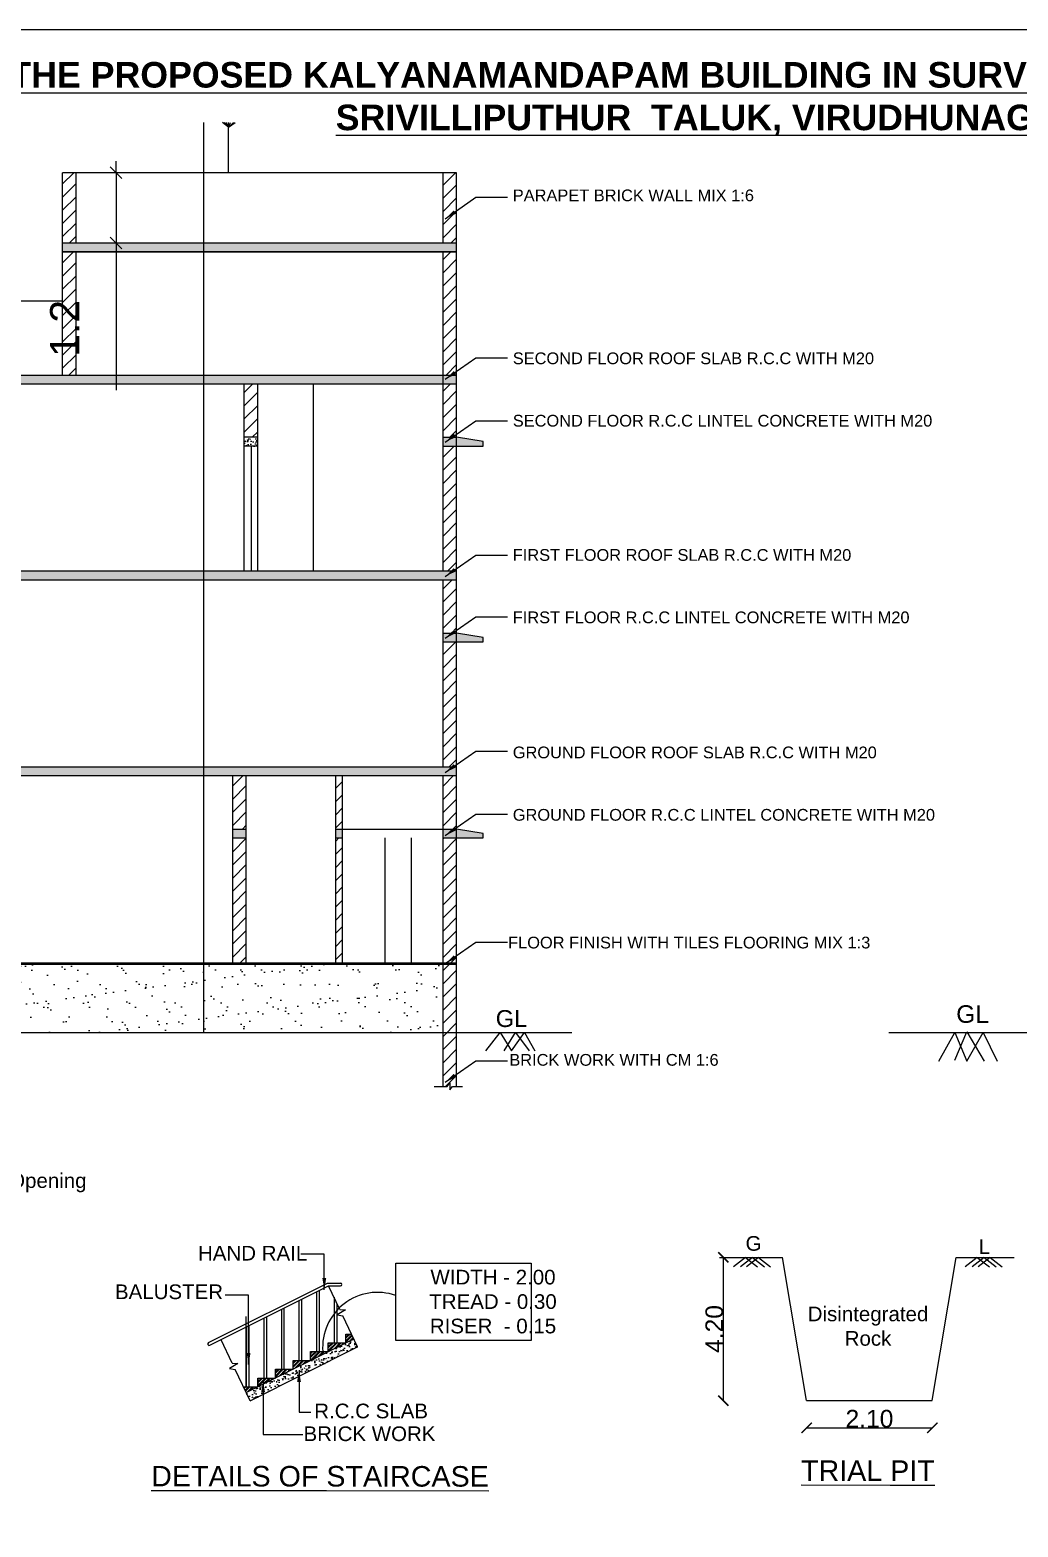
# Model space of a CAD drawing. Header units: metres. Extents: x 145568 to 146222, y 212280 to 212437.
# Drawn here: x 145967.64 to 145984.5, y 212383.79 to 212409.31 of the extents above; entities that cross this region are included whole.
import ezdxf

# ---------------------------------------------------------------- set-up
doc = ezdxf.new("R2010")
doc.units = ezdxf.units.M
doc.layers.add('BLK_1_FLR_0_BATH_HT', color=2, linetype='Continuous', lineweight=5)
doc.layers.add('BLK_1_PARAPET_HT', color=233, linetype='Continuous')
doc.styles.get("Standard").update_dxf_attribs({"font": 'arial.ttf'})
doc.dimstyles.new('ISO-25', dxfattribs={"dimtxt": 2.5, "dimasz": 2.5, "dimexe": 1.25, "dimexo": 0.625, "dimtad": 1, "dimdsep": 46, "dimtxsty": 'Standard', "dimcen": 2.5, "dimadec": 0, "dimazin": 0, "dimtfac": 1, "dimtmove": 0, "dimatfit": 3, "dimfxl": 0, "dimarcsym": 0})
doc.dimstyles.new('Scale 1200', dxfattribs={"dimtxt": 1, "dimasz": 1.75, "dimexe": 1.3125, "dimexo": 0.625, "dimgap": 0, "dimtad": 1, "dimdec": 1, "dimzin": 1, "dimdsep": 46, "dimtxsty": 'Standard', "dimblk": 'ARCHTICK', "dimcen": 0, "dimse1": 1, "dimse2": 1, "dimsd1": 1, "dimsd2": 1, "dimclrd": 3, "dimclre": 8, "dimclrt": 7, "dimadec": 0, "dimazin": 2, "dimtfac": 1, "dimtdec": 1, "dimtmove": 0, "dimatfit": 3, "dimfxl": 0, "dimlwd": -1, "dimarcsym": 0})
doc.dimstyles.new('Scale-100 Metre', dxfattribs={"dimtxt": 0.3, "dimasz": 0.175, "dimexe": 0.125, "dimexo": 0.0625, "dimgap": 0, "dimtad": 1, "dimzin": 3, "dimdsep": 46, "dimtxsty": 'Standard', "dimblk": 'ARCHTICK', "dimcen": -0.09, "dimse1": 1, "dimse2": 1, "dimclrd": 3, "dimclrt": 7, "dimadec": 0, "dimazin": 0, "dimtfac": 0.65, "dimtofl": 0, "dimtmove": 0, "dimatfit": 3, "dimfxl": 0, "dimtzin": 0, "dimlwd": -1, "dimarcsym": 0})
pattern_1 = [(45, (345772.72266, 146119.3382), (-0.11225320151, 0.11225320151), [])]
pattern_2 = [(50, (345772.72266, 146119.3382), (0.182184669, -0.01593908554), [0.01905, -0.20955]), (355, (345772.72266, 146119.3382), (-0.03524342142, 0.19105684524), [0.01524, -0.16764058417]), (100.4514447, (345772.73785, 146119.33688), (0.14694124709, 0.17511775191), [0.0161900088, -0.1780902446]), (46.1842, (345772.72266, 146119.389), (0.2710790409, -0.04204232793), [0.028575, -0.314325]), (96.63555761, (345772.74525, 146119.3855), (0.23740413405, 0.2474261246), [0.02428502314, -0.26713560816]), (351.18415117, (345772.72266, 146119.389), (0.23740413406, 0.2474261246), [0.02285996707, -0.25145973192]), (21, (345772.74806, 146119.3763), (0.15161439127, -0.10226519819), [0.01905, -0.20955]), (326, (345772.74806, 146119.3763), (0.06180202835, 0.18418796612), [0.01524, -0.16764]), (71.451445, (345772.7607, 146119.36778), (0.21341641928, 0.08192276889), [0.0161900088, -0.1780899376]), (37.5, (345772.722664, 146119.338204), (0.00308860325, 0.084555038873), [0, -0.165608, 0, -0.17018, 0, -0.168275]), (7.5, (345772.72266, 146119.3382), (0.06681966251, 0.10018057482), [0, -0.097028, 0, -0.161798, 0, -0.064135]), (327.5, (345772.66602, 146119.338204), (0.135590595167, -0.005728743993), [0, -0.0635, 0, -0.19812, 0, -0.26289]), (317.5, (345772.64062, 146119.3382), (0.148129181386, 0.02542649103), [0, -0.08255, 0, -0.131572, 0, -0.18669])]

# ---------------------------------------------------------------- blocks, each defined once
blk = doc.blocks.new('_ArchTick')
at = {"color": 0, "linetype": 'ByBlock', "const_width": 0.15}
blk.add_lwpolyline([(-0.5, -0.5), (0.5, 0.5)], dxfattribs=at)
blk = doc.blocks.new('*D102')
at = {"color": 3, "linetype": 'ByBlock'}
blk.add_line((145980.893, 212385.478), (145983.036, 212385.478), dxfattribs=at)
at = {"layer": 'Defpoints', "color": 0, "linetype": 'ByBlock'}
for p in [(145980.893, 212385.942), (145983.036, 212385.942), (145983.036, 212385.478)]:
    blk.add_point(p, dxfattribs=at)
at = {"color": 3, "linetype": 'ByBlock', "xscale": 0.175, "yscale": 0.175, "zscale": 0.175, "rotation": 180}
blk.add_blockref('_ArchTick', (145980.893, 212385.478), dxfattribs=at)
at = {"color": 3, "linetype": 'ByBlock', "xscale": 0.175, "yscale": 0.175, "zscale": 0.175}
blk.add_blockref('_ArchTick', (145983.036, 212385.478), dxfattribs=at)
at = {"color": 7, "linetype": 'ByBlock', "insert": (145981.965, 212385.632), "char_height": 0.3, "attachment_point": 5}
blk.add_mtext('2.10', dxfattribs=at)
blk = doc.blocks.new('*D103')
at = {"color": 3, "linetype": 'ByBlock'}
blk.add_line((145979.472, 212388.385), (145979.472, 212385.942), dxfattribs=at)
at = {"layer": 'Defpoints', "color": 0, "linetype": 'ByBlock'}
for p in [(145980.483, 212388.385), (145979.472, 212385.942), (145980.893, 212385.942)]:
    blk.add_point(p, dxfattribs=at)
at = {"color": 3, "linetype": 'ByBlock', "xscale": 0.175, "yscale": 0.175, "zscale": 0.175}
for p, rotation in [((145979.472, 212388.385), 90), ((145979.472, 212385.942), 270)]:
    blk.add_blockref('_ArchTick', p, dxfattribs=dict(at, rotation=rotation))
at = {"color": 7, "linetype": 'ByBlock', "insert": (145979.319, 212387.164), "char_height": 0.3, "attachment_point": 5, "rotation": 90}
blk.add_mtext('4.20', dxfattribs=at)
blk = doc.blocks.new('_Oblique')
at = {"color": 0, "linetype": 'ByBlock', "lineweight": -2}
blk.add_line((-0.5, -0.5), (0.5, 0.5), dxfattribs=at)
blk = doc.blocks.new('*D135')
at = {"layer": 'BLK_1_PARAPET_HT', "color": 0, "lineweight": -2}
for p, q in [((145969.115, 212406.878), (145969.115, 212407.078)), ((145969.115, 212406.878), (145969.115, 212405.678)), ((145969.115, 212405.678), (145969.115, 212403.17))]:
    blk.add_line(p, q, dxfattribs=at)
at = {"layer": 'Defpoints', "color": 0}
for p in [(145968.431, 212406.878, -0.094), (145968.431, 212405.678, -0.094), (145969.115, 212405.678)]:
    blk.add_point(p, dxfattribs=at)
at = {"layer": 'BLK_1_PARAPET_HT', "color": 0, "lineweight": -2, "xscale": 0.2, "yscale": 0.2, "zscale": 0.2}
for p, rotation in [((145969.115, 212406.878), 270), ((145969.115, 212405.678), 90)]:
    blk.add_blockref('_Oblique', p, dxfattribs=dict(at, rotation=rotation))
at = {"layer": 'BLK_1_PARAPET_HT', "color": 0, "insert": (145968.239, 212404.224), "char_height": 0.5, "attachment_point": 5, "rotation": 90}
blk.add_mtext('1.2', dxfattribs=at)
blk = doc.blocks.new('.41')
at = {"color": 0}
blk.add_line((-199625.179, 65695.817), (-199624.637, 65695.817), dxfattribs=at)
at = {"color": 0, "linetype": 'ByBlock'}
blk.add_leader([(-199625.699, 65695.451), (-199625.179, 65695.817)], dimstyle='Scale 1200', override={"dimasz": 0.2, "dimclrd": 0}, dxfattribs=at)

msp = doc.modelspace()

# ---------------------------------------------------------------- hatches: boundary and pattern name
h = msp.add_hatch()
h.set_pattern_fill('ANSI31', color=0, scale=0.05)
h.set_pattern_definition([(45, (345600.42907, 146695.92044), (-0.11225320151, 0.11225320151), [])])
h.paths.add_polyline_path([(145968.4308, 212405.5284), (145968.2008, 212405.5284), (145968.2008, 212403.4284), (145968.4308, 212403.4284)])
h.paths.add_polyline_path([(145962.7708, 212405.5284), (145962.5408, 212405.5284), (145962.5408, 212403.4284), (145962.7708, 212403.4284)])
h.paths.add_polyline_path([(145956.2808, 212406.8784), (145956.0508, 212406.8784), (145956.0508, 212405.6784), (145956.2808, 212405.6784)])
h.paths.add_polyline_path([(145962.7708, 212406.8784), (145962.5408, 212406.8784), (145962.5408, 212405.6784), (145962.7708, 212405.6784)])
h.paths.add_polyline_path([(145968.4308, 212406.8784), (145968.2008, 212406.8784), (145968.2008, 212405.6784), (145968.4308, 212405.6784)])
h.paths.add_polyline_path([(145974.9208, 212406.8784), (145974.6908, 212406.8784), (145974.6908, 212405.6784), (145974.9208, 212405.6784)])
h = msp.add_hatch()
h.set_pattern_fill('AR-CONC', color=0, scale=0.001)
h.set_pattern_definition([(50, (345600.42907, 146695.51006), (0.182184669, -0.01593908554), [0.01905, -0.20955]), (355, (345600.42907, 146695.51006), (-0.03524342142, 0.19105684524), [0.01524, -0.16764058417]), (100.4514447, (345600.44425, 146695.50874), (0.14694124709, 0.17511775191), [0.0161900088, -0.1780902446]), (46.1842, (345600.42907, 146695.56086), (0.2710790409, -0.04204232793), [0.028575, -0.314325]), (96.63555761, (345600.45166, 146695.55736), (0.23740413405, 0.2474261246), [0.02428502314, -0.26713560816]), (351.18415117, (345600.42907, 146695.56086), (0.23740413406, 0.2474261246), [0.02285996707, -0.25145973192]), (21, (345600.45447, 146695.54816), (0.15161439127, -0.10226519819), [0.01905, -0.20955]), (326, (345600.45447, 146695.54816), (0.06180202835, 0.18418796612), [0.01524, -0.16764]), (71.451445, (345600.4671, 146695.53964), (0.21341641928, 0.08192276889), [0.0161900088, -0.1780899376]), (37.5, (345600.42907, 146695.510064), (0.00308860325, 0.084555038873), [0, -0.165608, 0, -0.17018, 0, -0.168275]), (7.5, (345600.42907, 146695.51006), (0.06681966251, 0.10018057482), [0, -0.097028, 0, -0.161798, 0, -0.064135]), (327.5, (345600.37243, 146695.510064), (0.135590595167, -0.005728743993), [0, -0.0635, 0, -0.19812, 0, -0.26289]), (317.5, (345600.34703, 146695.51006), (0.148129181386, 0.02542649103), [0, -0.08255, 0, -0.131572, 0, -0.18669])])
h.paths.add_polyline_path([(145962.7708, 212405.6784), (145956.0508, 212405.6784), (145956.0508, 212405.5284), (145962.7708, 212405.5284)])
h.paths.add_polyline_path([(145970.6094, 212405.6784), (145968.2008, 212405.6784), (145968.2008, 212405.5284), (145970.6094, 212405.5284)])
h.paths.add_polyline_path([(145974.9208, 212405.6784), (145970.6094, 212405.6784), (145970.6094, 212405.5284), (145974.9208, 212405.5284)])
h = msp.add_hatch()
h.set_pattern_fill('ANSI31', color=0, scale=0.05)
h.set_pattern_definition(pattern_1)
h.paths.add_polyline_path([(145956.2808, 212403.2784), (145956.0508, 212403.2784), (145956.0508, 212402.3684), (145956.2808, 212402.3684)])
h.paths.add_polyline_path([(145956.2808, 212402.2184), (145956.0508, 212402.2184), (145956.0508, 212400.0884), (145956.2808, 212400.0884)])
h.paths.add_polyline_path([(145956.2808, 212399.9384), (145956.0508, 212399.9384), (145956.0508, 212399.0284), (145956.2808, 212399.0284)])
h.paths.add_polyline_path([(145956.2808, 212398.8784), (145956.0508, 212398.8784), (145956.0508, 212396.7484), (145956.2808, 212396.7484)])
h.paths.add_polyline_path([(145956.2808, 212396.5984), (145956.0508, 212396.5984), (145956.0508, 212395.6884), (145956.2808, 212395.6884)])
h.paths.add_polyline_path([(145956.2808, 212395.5384), (145956.0508, 212395.5384), (145956.0508, 212393.4084), (145956.2808, 212393.4084)])
h.paths.add_polyline_path([(145956.2808, 212393.3834), (145956.0508, 212393.3834), (145956.0508, 212391.2984), (145956.2808, 212391.2984)])
h.paths.add_polyline_path([(145958.3308, 212395.5384), (145958.1008, 212395.5384), (145958.1008, 212393.4084), (145958.3308, 212393.4084)])
h.paths.add_polyline_path([(145958.3308, 212396.5984), (145958.1008, 212396.5984), (145958.1008, 212395.6884), (145958.3308, 212395.6884)])
h.paths.add_polyline_path([(145971.3358, 212396.5984), (145971.1058, 212396.5984), (145971.1058, 212395.6884), (145971.3358, 212395.6884)])
h.paths.add_polyline_path([(145971.3358, 212395.5384), (145971.1058, 212395.5384), (145971.1058, 212393.4084), (145971.3358, 212393.4084)])
h.paths.add_polyline_path([(145972.9748, 212395.5384), (145972.8598, 212395.5384), (145972.8598, 212393.4084), (145972.9748, 212393.4084)])
h.paths.add_polyline_path([(145972.9748, 212396.5984), (145972.8598, 212396.5984), (145972.8598, 212395.6884), (145972.9748, 212395.6884)])
h.paths.add_polyline_path([(145974.9208, 212393.3834), (145974.6908, 212393.3834), (145974.6908, 212391.2984), (145974.9208, 212391.2984)])
h.paths.add_polyline_path([(145974.9208, 212395.5384), (145974.6908, 212395.5384), (145974.6908, 212393.4084), (145974.9208, 212393.4084)])
h.paths.add_polyline_path([(145974.9208, 212396.5984), (145974.6908, 212396.5984), (145974.6908, 212395.6884), (145974.9208, 212395.6884)])
h.paths.add_polyline_path([(145974.9208, 212398.8784), (145974.6908, 212398.8784), (145974.6908, 212396.7484), (145974.9208, 212396.7484)])
h.paths.add_polyline_path([(145974.9208, 212402.2184), (145974.6908, 212402.2184), (145974.6908, 212400.0884), (145974.9208, 212400.0884)])
h.paths.add_polyline_path([(145974.9208, 212399.9384), (145974.6908, 212399.9384), (145974.6908, 212399.0284), (145974.9208, 212399.0284)])
h.paths.add_polyline_path([(145974.9208, 212403.2784), (145974.6908, 212403.2784), (145974.6908, 212402.3684), (145974.9208, 212402.3684)])
h.paths.add_polyline_path([(145974.9208, 212405.5284), (145974.6908, 212405.5284), (145974.6908, 212403.4284), (145974.9208, 212403.4284)])
h = msp.add_hatch()
h.set_pattern_fill('AR-CONC', color=0, scale=0.001)
h.set_pattern_definition(pattern_2)
h.paths.add_polyline_path([(145974.9208, 212396.7484), (145956.0508, 212396.7484), (145956.0508, 212396.5984), (145974.9208, 212396.5984)])
h.paths.add_polyline_path([(145974.9208, 212400.0884), (145956.0508, 212400.0884), (145956.0508, 212399.9384), (145974.9208, 212399.9384)])
h.paths.add_polyline_path([(145974.9208, 212403.4284), (145956.0508, 212403.4284), (145956.0508, 212403.2784), (145974.9208, 212403.2784)])
h.paths.add_polyline_path([(145956.2808, 212402.3684), (145956.0508, 212402.3684), (145956.0508, 212402.2184), (145956.2808, 212402.2184)])
h.paths.add_polyline_path([(145956.0508, 212402.3684), (145955.5936, 212402.2946), (145955.5936, 212402.2184), (145956.0508, 212402.2184)])
h.paths.add_polyline_path([(145956.0508, 212399.0284), (145955.5936, 212398.9546), (145955.5936, 212398.8784), (145956.0508, 212398.8784)])
h.paths.add_polyline_path([(145956.2808, 212399.0284), (145956.0508, 212399.0284), (145956.0508, 212398.8784), (145956.2808, 212398.8784)])
h.paths.add_polyline_path([(145956.0508, 212395.6884), (145955.5936, 212395.6146), (145955.5936, 212395.5384), (145956.0508, 212395.5384)])
h.paths.add_polyline_path([(145956.2808, 212395.6884), (145956.0508, 212395.6884), (145956.0508, 212395.5384), (145956.2808, 212395.5384)])
h.paths.add_polyline_path([(145975.378, 212395.6146), (145974.9208, 212395.6884), (145974.9208, 212395.5384), (145975.378, 212395.5384)])
h.paths.add_polyline_path([(145974.9208, 212395.6884), (145974.6908, 212395.6884), (145974.6908, 212395.5384), (145974.9208, 212395.5384)])
h.paths.add_polyline_path([(145972.9748, 212395.6884), (145972.8598, 212395.6884), (145972.8598, 212395.5384), (145972.9748, 212395.5384)])
h.paths.add_polyline_path([(145971.3358, 212395.6884), (145971.1058, 212395.6884), (145971.1058, 212395.5384), (145971.3358, 212395.5384)])
h.paths.add_polyline_path([(145958.3308, 212395.6884), (145958.1008, 212395.6884), (145958.1008, 212395.5384), (145958.3308, 212395.5384)])
h.paths.add_polyline_path([(145974.9208, 212399.0284), (145974.6908, 212399.0284), (145974.6908, 212398.8784), (145974.9208, 212398.8784)])
h.paths.add_polyline_path([(145974.9208, 212399.0284), (145974.9208, 212398.8784), (145975.378, 212398.8784), (145975.378, 212398.9546)])
h.paths.add_polyline_path([(145974.9208, 212402.3684), (145974.6908, 212402.3684), (145974.6908, 212402.2184), (145974.9208, 212402.2184)])
h.paths.add_polyline_path([(145975.378, 212402.2946), (145974.9208, 212402.3684), (145974.9208, 212402.2184), (145975.378, 212402.2184)])
h = msp.add_hatch()
h.set_pattern_fill('ANSI31', color=0, scale=0.05)
h.set_pattern_definition(pattern_1)
h.paths.add_polyline_path([(145971.5308, 212403.2784), (145971.3008, 212403.2784), (145971.3008, 212402.3684), (145971.5308, 212402.3684)])
h = msp.add_hatch()
h.set_pattern_fill('AR-CONC', color=0, scale=0.001)
h.set_pattern_definition(pattern_2)
h.paths.add_polyline_path([(145971.5308, 212402.3684), (145971.3008, 212402.3684), (145971.3008, 212402.2184), (145971.5308, 212402.2184)])
h = msp.add_hatch()
h.set_pattern_fill('AR-CONC', color=0, scale=0.0001)
h.set_pattern_definition([(50, (345772.722664, 146119.338204), (0.0182184668996, -0.0015939085539), [0.001905, -0.020955]), (355, (345772.722664, 146119.338204), (-0.0035243421425, 0.0191056845239), [0.001524, -0.016764058417]), (100.4514447, (345772.724182, 146119.338071), (0.014694124709, 0.0175117751912), [0.00161900088, -0.01780902446]), (46.1842, (345772.722664, 146119.343284), (0.0271079040892, -0.0042042327933), [0.0028575, -0.0314325]), (96.63555761, (345772.724923, 146119.342934), (0.023740413405, 0.0247426124598), [0.002428502314, -0.026713560816]), (351.18415117, (345772.722664, 146119.343284), (0.0237404134065, 0.0247426124586), [0.002285996707, -0.025145973192]), (21, (345772.725204, 146119.342014), (0.0151614391269, -0.0102265198187), [0.001905, -0.020955]), (326, (345772.725204, 146119.342014), (0.0061802028348, 0.0184187966122), [0.001524, -0.016764]), (71.451445, (345772.726467, 146119.341162), (0.0213416419279, 0.0081922768886), [0.00161900088, -0.01780899376]), (37.5, (345772.7226637, 146119.338204), (0.00030886032506, 0.00845550388732), [0, -0.0165608, 0, -0.017018, 0, -0.0168275]), (7.5, (345772.722664, 146119.338204), (0.00668196625103, 0.0100180574818), [0, -0.0097028, 0, -0.0161798, 0, -0.0064135]), (327.5, (345772.7169995, 146119.338204), (0.01355905951669, -0.00057287439927), [0, -0.00635, 0, -0.019812, 0, -0.026289]), (317.5, (345772.71446, 146119.338204), (0.0148129181386, 0.0025426491033), [0, -0.008255, 0, -0.0131572, 0, -0.018669])])
h.paths.add_polyline_path([(145974.9208, 212393.4084), (145956.0508, 212393.4084), (145956.0508, 212393.3834), (145974.9208, 212393.3834)])
h = msp.add_hatch()
h.set_pattern_fill('AR-CONC', color=0, scale=0.1)
h.set_pattern_definition([(50, (345772.723, 146119.338), (18.2184669, -1.5939086), [1.905, -20.955]), (355, (345772.723, 146119.338), (-3.5243421, 19.1056845), [1.524, -16.7640584]), (100.451445, (345774.24, 146119.205), (14.6941247, 17.5117752), [1.6190009, -17.8090245]), (46.1842, (345772.723, 146124.418), (27.107904, -4.2042328), [2.8575, -31.4325]), (96.635558, (345774.982, 146124.068), (23.7404134, 24.7426125), [2.4285023, -26.7135608]), (351.184151, (345772.723, 146124.418), (23.7404134, 24.7426125), [2.2859967, -25.1459732]), (21, (345775.263, 146123.148), (15.1614391, -10.2265198), [1.905, -20.955]), (326, (345775.263, 146123.148), (6.1802028, 18.4187966), [1.524, -16.764]), (71.451445, (345776.526, 146122.296), (21.341642, 8.1922769), [1.6190009, -17.8089938]), (37.5, (345772.7227, 146119.338), (0.30886033, 8.45550389), [0, -16.5608, 0, -17.018, 0, -16.8275]), (7.5, (345772.723, 146119.338), (6.68196625, 10.0180575), [0, -9.7028, 0, -16.1798, 0, -6.4135]), (327.5, (345767.0585, 146119.338), (13.55905952, -0.5728744), [0, -6.35, 0, -19.812, 0, -26.289]), (317.5, (345764.518, 146119.338), (14.81291814, 2.5426491), [0, -8.255, 0, -13.1572, 0, -18.669])])
h.paths.add_polyline_path([(145974.6908, 212393.4084), (145956.2808, 212393.4084), (145956.2808, 212393.3834), (145974.6908, 212393.3834)])
h = msp.add_hatch()
h.set_pattern_fill('AR-SAND', color=0, scale=0.0099)
h.set_pattern_definition([(37.5, (345600.42907, 146695.92044), (-0.0158403098, 0.48451910496), [0, -0.3822192, 0, -0.427482, 0, -0.4086225]), (7.5, (345600.4291, 146695.92044), (0.4450280503, 0.7096568496), [0, -0.2061972, 0, -0.3445002, 0, -0.1320165]), (327.5, (345600.11978, 146695.92044), (0.7830824465, 0.0014228128), [0, -0.12573, 0, -0.452628, 0, -0.590931]), (317.5, (345600.1198, 146695.92044), (0.755920888, 0.22070003), [0, -0.062865, 0, -0.2967228, 0, -0.339471])])
h.paths.add_polyline_path([(145974.6908, 212393.3834), (145956.2808, 212393.3834), (145956.2808, 212392.2084), (145974.6908, 212392.2084)])
h = msp.add_hatch()
h.set_pattern_fill('ANSI32', color=0, scale=0.005)
h.set_pattern_definition([(45, (344556.94914, 144933.28112), (-0.033675960454, 0.033675960454), []), (45, (344556.97159, 144933.28112), (-0.033675960454, 0.033675960454), [])])
h.paths.add_polyline_path([(145971.5331, 212386.1777), (145971.2858, 212386.1777), (145971.3332, 212386.0778)])
h.paths.add_polyline_path([(145971.8331, 212386.3277), (145971.5331, 212386.3277), (145971.5331, 212386.1777)])
h.paths.add_polyline_path([(145972.1331, 212386.4777), (145971.8331, 212386.4777), (145971.8331, 212386.3277)])
h.paths.add_polyline_path([(145972.4331, 212386.6277), (145972.1331, 212386.6277), (145972.1331, 212386.4777)])
h.paths.add_polyline_path([(145973.0331, 212386.9277), (145972.7331, 212386.9277), (145972.7331, 212386.7777)])
h.paths.add_polyline_path([(145972.7331, 212386.7777), (145972.4331, 212386.7777), (145972.4331, 212386.6277)])
h.paths.add_polyline_path([(145973.1302, 212387.0777), (145973.0331, 212387.0777), (145973.0331, 212386.9277), (145973.1691, 212386.9957)])
h = msp.add_hatch()
h.set_pattern_fill('AR-CONC', color=0, scale=0.001)
h.set_pattern_definition([(50, (344563.21894, 144928.94198), (0.182184669, -0.01593908554), [0.01905, -0.20955]), (355, (344563.21894, 144928.94198), (-0.03524342142, 0.19105684524), [0.01524, -0.16764058417]), (100.4514447, (344563.23412, 144928.94065), (0.14694124709, 0.17511775191), [0.0161900088, -0.1780902446]), (46.1842, (344563.21894, 144928.99278), (0.2710790409, -0.04204232793), [0.028575, -0.314325]), (96.63555761, (344563.24153, 144928.98928), (0.23740413405, 0.2474261246), [0.02428502314, -0.26713560816]), (351.18415117, (344563.21894, 144928.99278), (0.23740413406, 0.2474261246), [0.02285996707, -0.25145973192]), (21, (344563.24434, 144928.98008), (0.15161439127, -0.10226519819), [0.01905, -0.20955]), (326, (344563.24434, 144928.98008), (0.06180202835, 0.18418796612), [0.01524, -0.16764]), (71.451445, (344563.25697, 144928.97156), (0.21341641928, 0.08192276889), [0.0161900088, -0.1780899376]), (37.5, (344563.218935, 144928.94198), (0.00308860325, 0.084555038873), [0, -0.165608, 0, -0.17018, 0, -0.168275]), (7.5, (344563.218935, 144928.94198), (0.06681966251, 0.10018057482), [0, -0.097028, 0, -0.161798, 0, -0.064135]), (327.5, (344563.162293, 144928.94198), (0.135590595167, -0.005728743993), [0, -0.0635, 0, -0.19812, 0, -0.26289]), (317.5, (344563.13689, 144928.94198), (0.148129181386, 0.02542649103), [0, -0.08255, 0, -0.131572, 0, -0.18669])])
h.paths.add_polyline_path([(145973.2345, 212386.858), (145973.1691, 212386.9957), (145971.3332, 212386.0778), (145971.3986, 212385.9401)])

# ---------------------------------------------------------------- linework, layer by layer
at = {"color": 233}
msp.add_line((145970.6094, 212392.2084, -0.0942), (145970.6094, 212407.7336, -0.0942), dxfattribs=at)
at = {"color": 0}
for p, q in [((145971.0306, 212407.6538, -0.0942), (145970.9308, 212407.7336, -0.0942)), ((145971.0306, 212407.6538, -0.0942), (145970.9599, 212407.7336, -0.0942)), ((145971.0306, 212407.6538, -0.0942), (145970.9925, 212407.7336, -0.0942)), ((145971.0306, 212407.6538, -0.0942), (145971.1169, 212407.7336, -0.0942)), ((145971.0306, 212407.6538, -0.0942), (145971.0306, 212407.7336, -0.0942)), ((145971.0306, 212407.6538, -0.0942), (145971.1475, 212407.7336, -0.0942)), ((145971.0306, 212407.6538, -0.0942), (145971.068, 212407.7336, -0.0942)), ((145971.0306, 212406.8784, -0.0942), (145971.0306, 212407.6538, -0.0942)), ((145968.2008, 212405.5284, -0.0942), (145968.2008, 212406.8784, -0.0942)), ((145974.9208, 212406.8784, -0.0942), (145968.2008, 212406.8784, -0.0942)), ((145968.4308, 212405.6784, -0.0942), (145968.4308, 212406.8784, -0.0942)), ((145974.6908, 212405.6784, -0.0942), (145974.6908, 212406.8784, -0.0942)), ((145974.9208, 212405.5284, -0.0942), (145974.9208, 212406.8784, -0.0942)), ((145974.9208, 212405.6784, -0.0942), (145968.2008, 212405.6784, -0.0942)), ((145968.2008, 212405.5284, -0.0942), (145974.9208, 212405.5284, -0.0942)), ((145968.2008, 212403.4284, -0.0942), (145968.2008, 212405.5284, -0.0942)), ((145974.9208, 212405.5284, -0.0942), (145968.2008, 212405.5284, -0.0942)), ((145968.4308, 212403.4284, -0.0942), (145968.4308, 212405.5284, -0.0942)), ((145974.6908, 212403.2784, -0.0942), (145974.6908, 212405.5284, -0.0942)), ((145974.9208, 212391.2984, -0.0942), (145974.9208, 212405.5284, -0.0942)), ((145968.2008, 212404.6884, -0.0942), (145962.7708, 212404.6884, -0.0942)), ((145953.3375, 212403.4284, -0.0942), (145974.9208, 212403.4284, -0.0942)), ((145956.0508, 212403.2784, -0.0942), (145974.9208, 212403.2784, -0.0942)), ((145971.3008, 212400.0884, -0.0942), (145971.3008, 212403.2784, -0.0942)), ((145971.5308, 212400.0884, -0.0942), (145971.5308, 212403.2784, -0.0942)), ((145974.6908, 212400.0884, -0.0942), (145974.6908, 212403.2784, -0.0942)), ((145971.5308, 212402.3684, -0.0942), (145971.3008, 212402.3684, -0.0942)), ((145974.6908, 212402.3684, -0.0942), (145974.9208, 212402.3684, -0.0942)), ((145975.378, 212402.2946, -0.0942), (145974.9208, 212402.3684, -0.0942)), ((145975.378, 212402.2184, -0.0942), (145975.378, 212402.2946, -0.0942)), ((145971.5308, 212402.2184, -0.0942), (145971.3008, 212402.2184, -0.0942)), ((145971.4158, 212402.2184, -0.0942), (145971.4158, 212400.0884, -0.0942)), ((145974.6908, 212402.2184, -0.0942), (145974.9208, 212402.2184, -0.0942)), ((145974.9208, 212402.2184, -0.0942), (145975.378, 212402.2184, -0.0942)), ((145956.0508, 212400.0884, -0.0942), (145974.9208, 212400.0884, -0.0942)), ((145956.0508, 212399.9384, -0.0942), (145974.9208, 212399.9384, -0.0942)), ((145974.6908, 212396.7484, -0.0942), (145974.6908, 212399.9384, -0.0942)), ((145974.6908, 212399.0284, -0.0942), (145974.9208, 212399.0284, -0.0942)), ((145975.378, 212398.9546, -0.0942), (145974.9208, 212399.0284, -0.0942)), ((145974.6908, 212398.8784, -0.0942), (145974.9208, 212398.8784, -0.0942)), ((145974.9208, 212398.8784, -0.0942), (145975.378, 212398.8784, -0.0942)), ((145975.378, 212398.8784, -0.0942), (145975.378, 212398.9546, -0.0942)), ((145956.0508, 212396.7484, -0.0942), (145974.9208, 212396.7484, -0.0942)), ((145956.0508, 212396.5984, -0.0942), (145974.9208, 212396.5984, -0.0942)), ((145971.1058, 212393.4084, -0.0942), (145971.1058, 212396.5984, -0.0942)), ((145971.3358, 212393.4084, -0.0942), (145971.3358, 212396.5984, -0.0942)), ((145972.8598, 212393.4084, -0.0942), (145972.8598, 212396.5984, -0.0942)), ((145972.9748, 212393.4084, -0.0942), (145972.9748, 212396.5984, -0.0942)), ((145974.6908, 212393.4084, -0.0942), (145974.6908, 212396.5984, -0.0942)), ((145971.1058, 212395.6884, -0.0942), (145971.3358, 212395.6884, -0.0942)), ((145972.8598, 212395.6884, -0.0942), (145972.9748, 212395.6884, -0.0942)), ((145974.6908, 212395.6884, -0.0942), (145974.9208, 212395.6884, -0.0942)), ((145975.378, 212395.6146, -0.0942), (145974.9208, 212395.6884, -0.0942)), ((145971.1058, 212395.5384, -0.0942), (145971.3358, 212395.5384, -0.0942)), ((145972.8598, 212395.5384, -0.0942), (145972.9748, 212395.5384, -0.0942)), ((145974.6908, 212395.5384, -0.0942), (145974.9208, 212395.5384, -0.0942)), ((145974.9208, 212395.5384, -0.0942), (145975.378, 212395.5384, -0.0942)), ((145975.378, 212395.5384, -0.0942), (145975.378, 212395.6146, -0.0942)), ((145956.0508, 212393.4084, -0.0942), (145974.9208, 212393.4084, -0.0942)), ((145956.0508, 212393.3834, -0.0942), (145974.9208, 212393.3834, -0.0942)), ((145974.6908, 212391.2984, -0.0942), (145974.6908, 212393.3834, -0.0942)), ((145954.6875, 212392.2188, -0.0942), (145976.8892, 212392.2188, -0.0942)), ((145975.4221, 212391.9075, -0.0942), (145975.6667, 212392.2188, -0.0942)), ((145975.6667, 212392.2188, -0.0942), (145975.8592, 212391.9075, -0.0942)), ((145975.7342, 212391.9075, -0.0942), (145975.9248, 212392.2188, -0.0942)), ((145975.8592, 212391.9075, -0.0942), (145976.0818, 212392.2188, -0.0942)), ((145975.9248, 212392.2188, -0.0942), (145976.1583, 212391.9075, -0.0942)), ((145976.0818, 212392.2188, -0.0942), (145976.2583, 212391.9075, -0.0942)), ((145982.2933, 212392.2188, -0.0942), (146005.6774, 212392.2188, -0.0942)), ((145983.1489, 212391.7328, -0.0942), (145983.4222, 212392.2188, -0.0942)), ((145983.4222, 212391.7474, -0.0942), (145983.628, 212392.2311, -0.0942)), ((145983.4222, 212392.2188, -0.0942), (145983.628, 212391.7328, -0.0942)), ((145983.628, 212392.2311, -0.0942), (145983.9232, 212391.7328, -0.0942)), ((145983.628, 212391.7328, -0.0942), (145983.9047, 212392.2188, -0.0942)), ((145983.9047, 212392.2188, -0.0942), (145984.1443, 212391.7328, -0.0942)), ((145974.7604, 212391.2984, -0.0942), (145974.8047, 212391.3618, -0.0942)), ((145974.8047, 212391.3618, -0.0942), (145974.8047, 212391.2426, -0.0942)), ((145974.5402, 212391.2984, -0.0942), (145974.7604, 212391.2984, -0.0942)), ((145974.8047, 212391.2426, -0.0942), (145974.8515, 212391.2984, -0.0942)), ((145974.8515, 212391.2984, -0.0942), (145975.0213, 212391.2984, -0.0942)), ((145970.6903, 212386.9303, -0.1413), (145972.7231, 212387.9467, -0.1413)), ((145970.7127, 212386.8855, -0.1413), (145972.7402, 212387.8993, -0.1413)), ((145972.5331, 212387.7957, -0.1413), (145972.5331, 212386.7777, -0.1413)), ((145972.5831, 212386.7777, -0.1413), (145972.5831, 212387.8207, -0.1413)), ((145972.7231, 212387.9467, -0.1413), (145972.94, 212387.9467, -0.1413)), ((145972.9309, 212387.4975, -0.1413), (145972.7402, 212387.8993, -0.1413)), ((145972.7402, 212387.8993, -0.1413), (145972.94, 212387.8993, -0.1413)), ((145971.9331, 212387.4957, -0.1413), (145971.9331, 212386.4777, -0.1413)), ((145971.9831, 212386.4777, -0.1413), (145971.9831, 212387.5207, -0.1413)), ((145972.2331, 212387.6457, -0.1413), (145972.2331, 212386.6277, -0.1413)), ((145972.2831, 212386.6277, -0.1413), (145972.2831, 212387.6707, -0.1413)), ((145972.8331, 212387.7037, -0.1413), (145972.8331, 212386.9277, -0.1413)), ((145972.8831, 212386.9277, -0.1413), (145972.8831, 212387.5984, -0.1413)), ((145973.0286, 212387.4927, -0.1413), (145972.8849, 212387.4057, -0.1413)), ((145972.9309, 212387.4975, -0.1413), (145973.0286, 212387.4927, -0.1413)), ((145971.6331, 212387.3457, -0.1413), (145971.6331, 212386.3277, -0.1413)), ((145971.6831, 212386.3277, -0.1413), (145971.6831, 212387.3707, -0.1413)), ((145972.8849, 212387.4057, -0.1413), (145972.9825, 212387.3889, -0.1413)), ((145973.2345, 212386.858, -0.1413), (145972.9825, 212387.3889, -0.1413)), ((145971.095, 212386.5795, -0.1413), (145970.9043, 212386.9813, -0.1413)), ((145971.3331, 212387.1957, -0.1413), (145971.3331, 212386.1777, -0.1413)), ((145971.3332, 212386.0778, -0.1413), (145973.1691, 212386.9957, -0.1413)), ((145971.3831, 212386.1777, -0.1413), (145971.3831, 212387.2207, -0.1413)), ((145973.0331, 212386.9277, -0.1413), (145973.0331, 212387.0777, -0.1413)), ((145973.0331, 212387.0777, -0.1413), (145973.1302, 212387.0777, -0.1413)), ((145971.3986, 212385.9401, -0.1413), (145973.2345, 212386.858, -0.1413)), ((145972.4331, 212386.6277, -0.1413), (145972.4331, 212386.7777, -0.1413)), ((145972.4331, 212386.7777, -0.1413), (145972.7331, 212386.7777, -0.1413)), ((145972.7331, 212386.7777, -0.1413), (145972.7331, 212386.9277, -0.1413)), ((145972.7331, 212386.9277, -0.1413), (145973.0331, 212386.9277, -0.1413)), ((145971.1926, 212386.5748, -0.1413), (145971.049, 212386.4877, -0.1413)), ((145971.049, 212386.4877, -0.1413), (145971.1466, 212386.471, -0.1413)), ((145971.095, 212386.5795, -0.1413), (145971.1926, 212386.5748, -0.1413)), ((145971.3986, 212385.9401, -0.1413), (145971.1466, 212386.471, -0.1413)), ((145971.8331, 212386.3277, -0.1413), (145971.8331, 212386.4777, -0.1413)), ((145971.8331, 212386.4777, -0.1413), (145972.1331, 212386.4777, -0.1413)), ((145972.1331, 212386.4777, -0.1413), (145972.1331, 212386.6277, -0.1413)), ((145972.1331, 212386.6277, -0.1413), (145972.4331, 212386.6277, -0.1413)), ((145971.5331, 212386.1777, -0.1413), (145971.5331, 212386.3277, -0.1413)), ((145971.5331, 212386.3277, -0.1413), (145971.8331, 212386.3277, -0.1413)), ((145971.5331, 212386.3277, -0.1413), (145971.5331, 212386.1777, -0.1413)), ((145971.2858, 212386.1777, -0.1413), (145971.5331, 212386.1777, -0.1413))]:
    msp.add_line(p, q, dxfattribs=at)
at = {"color": 210}
msp.add_line((145972.4827, 212400.0884, -0.0942), (145972.4827, 212403.2784, -0.0942), dxfattribs=at)
at = {"color": 1}
for p, q in [((145979.4097, 212388.3851, -0.1413), (145980.4832, 212388.3851, -0.1413)), ((145980.8932, 212385.9421, -0.1413), (145980.4832, 212388.3851, -0.1413)), ((145983.036, 212385.9421, -0.1413), (145983.446, 212388.3851, -0.1413)), ((145983.446, 212388.3851, -0.1413), (145984.4347, 212388.3851, -0.1413)), ((145980.8932, 212385.9421, -0.1413), (145983.036, 212385.9421, -0.1413))]:
    msp.add_line(p, q, dxfattribs=at)
at = {"color": 5}
for p, q in [((145979.8513, 212388.3851, -0.1413), (145979.6455, 212388.2255, -0.1413)), ((145979.9704, 212388.3851, -0.1413), (145979.7647, 212388.2255, -0.1413)), ((145979.8513, 212388.3851, -0.1413), (145980.0571, 212388.2255, -0.1413)), ((145980.0718, 212388.3851, -0.1413), (145979.866, 212388.2255, -0.1413)), ((145979.9704, 212388.3851, -0.1413), (145980.1762, 212388.2255, -0.1413)), ((145980.0718, 212388.3851, -0.1413), (145980.2776, 212388.2255, -0.1413)), ((145983.8039, 212388.3851, -0.1413), (145983.5981, 212388.2255, -0.1413)), ((145983.923, 212388.3851, -0.1413), (145983.7172, 212388.2255, -0.1413)), ((145983.8039, 212388.3851, -0.1413), (145984.0096, 212388.2255, -0.1413)), ((145984.0244, 212388.3851, -0.1413), (145983.8186, 212388.2255, -0.1413)), ((145983.923, 212388.3851, -0.1413), (145984.1287, 212388.2255, -0.1413)), ((145984.0244, 212388.3851, -0.1413), (145984.2301, 212388.2255, -0.1413))]:
    msp.add_line(p, q, dxfattribs=at)
at = {"color": 193}
msp.add_line((145971.3331, 212386.1777, -0.1413), (145971.3331, 212387.3777, -0.1413), dxfattribs=at)
at = {"color": 192}
msp.add_line((145972.4331, 212386.6277, -0.1413), (145972.4331, 212386.7777, -0.1413), dxfattribs=at)
at = {"color": 190}
msp.add_line((145971.8331, 212386.4777, -0.1413), (145972.1331, 212386.4777, -0.1413), dxfattribs=at)
at = {"color": 0, "elevation": -0.0942}
msp.add_lwpolyline([(145953.3375, 212409.313), (145953.3375, 212350.294), (146036.7987, 212350.294), (146036.7987, 212409.313)], close=True, dxfattribs=at)
msp.add_lwpolyline([(145972.9748, 212395.6884), (145974.6908, 212395.6884)], dxfattribs=at)
at = {"color": 5, "elevation": -0.1413}
msp.add_lwpolyline([(145973.8854, 212388.2855), (145976.1926, 212388.2855), (145976.1926, 212386.9665), (145973.8854, 212386.9665)], close=True, dxfattribs=at)
at = {"color": 3}
msp.add_arc((145973.5745, 212386.8497, -0.1413), 0.9375, 70.63444, 184.4044, dxfattribs=at)
at = {"color": 0}
for centre, radius, start, end in [((145972.94, 212387.923, -0.1413), 0.0237, 270, 90), ((145970.7015, 212386.9079, -0.1413), 0.025, 116.56505, 296.56505)]:
    msp.add_arc(centre, radius, start, end, dxfattribs=at)
at = {"layer": 'BLK_1_FLR_0_BATH_HT', "color": 1}
msp.add_line((145973.7024, 212393.4084, -0.0942), (145973.7024, 212395.5384, -0.0942), dxfattribs=at)
at = {"layer": 'BLK_1_FLR_0_BATH_HT', "color": 2}
msp.add_line((145974.1517, 212393.4084, -0.0942), (145974.1517, 212395.5384, -0.0942), dxfattribs=at)

# ---------------------------------------------------------------- block references
at = {"color": 0}
for p in [(345600.4291, 146710.6422, -0.0942), (345600.4291, 146707.9048, -0.0942), (345600.4291, 146706.8336, -0.0942), (345600.4291, 146704.5433, -0.0942), (345600.4291, 146703.4903, -0.0942), (345600.4291, 146701.2009, -0.0942), (345600.4291, 146700.1254, -0.0942), (345600.4291, 146697.9415, -0.0942), (345600.4291, 146695.9204, -0.0942)]:
    msp.add_blockref('.41', p, dxfattribs=at)

# ---------------------------------------------------------------- texts
at = {"color": 1, "linetype": 'Continuous', "insert": (145980.8274, 212408.7663, -0.0942), "char_height": 0.4359359, "width": 43.603299, "attachment_point": 2}
msp.add_mtext('\\A1;{\\fArial|b1|i0|c0|p34;\\LPLAN SHOWING THE PROPOSED KALYANAMANDAPAM BUILDING IN SURVEY NO: 1196/1A2A2, MALLI VILLAGEPANCHAYAT,\\PSRIVILLIPUTHUR  TALUK, VIRUDHUNAGAR DISTRICT.}', dxfattribs=at)
at = {"color": 0, "attachment_point": 1}
for s, width, gutter_width, heights, insert, char_height in [('PARAPET BRICK WALL MIX 1:6', 4.320887, 1.4422, [0], (145975.8809, 212406.5921, -0.0942), 0.2), ('SECOND FLOOR ROOF SLAB R.C.C WITH M20', 10.465696, 1.4422, [0.2187], (145975.8809, 212403.814, -0.0942), 0.2), ('SECOND FLOOR R.C.C LINTEL CONCRETE WITH M20', 10.465696, 1.4422, [0], (145975.8809, 212402.7501, -0.0942), 0.2), ('FIRST FLOOR ROOF SLAB R.C.C WITH M20', 10.465696, 1.4422, [0], (145975.8809, 212400.4612, -0.0942), 0.2), ('FIRST FLOOR R.C.C LINTEL CONCRETE WITH M20', 10.465696, 1.4422, [0], (145975.8809, 212399.3973, -0.0942), 0.2), ('GROUND FLOOR ROOF SLAB R.C.C WITH M20', 10.465696, 1.4422, [0], (145975.8809, 212397.0942, -0.0942), 0.2), ('GROUND FLOOR R.C.C LINTEL CONCRETE WITH M20', 10.465696, 1.4422, [0], (145975.8809, 212396.0302, -0.0942), 0.2), ('FLOOR FINISH WITH TILES FLOORING MIX 1:3', 9.178023, 1.4422, [0], (145975.8013, 212393.8523, -0.0942), 0.2), ('GL', 0.621949, 1.4422, [0], (145975.59, 212392.6008, -0.0942), 0.28844), ('GL', 1.424558, 12.5, [0], (145983.4446, 212392.6833, -0.0942), 0.3), ('BRICK WORK WITH CM 1:6', 4.591957, 1.4422, [0], (145975.8222, 212391.8524, -0.0942), 0.2)]:
    msp.add_mtext_dynamic_manual_height_columns(s, width=width, gutter_width=gutter_width, heights=heights, dxfattribs=dict(at, insert=insert, char_height=char_height))
at = {"color": 7, "linetype": 'ByBlock', "char_height": 0.25}
for s, insert, width, attachment_point in [('Hoist Opening', (145966.3974, 212389.8188, -0.1413), 2.551512, 1), ('HAND RAIL', (145970.5117, 212388.581, -0.1413), 1.833958, 1), ('G', (145979.8516, 212388.7476, -0.1413), 0.50034, 1), ('L', (145983.8267, 212388.6931, -0.1413), 0.222478, 1), ('BALUSTER', (145969.0951, 212387.9228, -0.1413), 0.744055, 1), ('Disintegrated\\PRock', (145981.9404, 212387.5454, -0.1413), 1.782217, 2), ('R.C.C SLAB', (145972.4942, 212385.8905, -0.1885), 1.924795, 1), ('BRICK WORK', (145972.3114, 212385.5023, -0.1413), 2.39787, 1)]:
    msp.add_mtext(s, dxfattribs=dict(at, insert=insert, width=width, attachment_point=attachment_point))
at = {"color": 2, "insert": (145975.5436, 212388.1727, -0.1413), "char_height": 0.25, "width": 3.123706, "attachment_point": 2}
msp.add_mtext('{\\C7;WIDTH - 2.00\\PTREAD - 0.30\\PRISER  - 0.15}', dxfattribs=at)
at = {"color": 7, "linetype": 'ByBlock', "char_height": 0.35, "attachment_point": 2, "rotation": 359.95207}
for s, insert, width in [('{\\L\\C1;DETAILS OF STAIRCASE}', (145972.5924, 212384.8274, -0.1413), 5.737197), ('{\\L\\C1;TRIAL PIT}', (145981.9385, 212384.9232, -0.1413), 2.275874)]:
    msp.add_mtext(s, dxfattribs=dict(at, insert=insert, width=width))

# ---------------------------------------------------------------- dimensions: what is measured, and where the dimension line sits
at = {"color": 3, "linetype": 'ByBlock'}
dim = msp.add_linear_dim(base=(145979.4725, 212385.9421, -0.0942), p1=(145980.4832, 212388.3851, -0.0942), p2=(145980.8932, 212385.9421, -0.0942), angle=90, text='4.20', dimstyle='Scale-100 Metre', override={"dimpost": '\\X'}, dxfattribs=at)
dim.commit()
dim.dimension.update_dxf_attribs({"geometry": '*D103', "text_midpoint": (145979.3193, 212387.1636, -0.0942)})
dim = msp.add_linear_dim(base=(145983.036, 212385.4783, -0.0942), p1=(145980.8932, 212385.9421, -0.0942), p2=(145983.036, 212385.9421, -0.0942), text='2.10', dimstyle='Scale-100 Metre', override={"dimpost": '\\X'}, dxfattribs=at)
dim.commit()
dim.dimension.update_dxf_attribs({"geometry": '*D102', "text_midpoint": (145981.9646, 212385.6315, -0.0942)})
at = {"layer": 'BLK_1_PARAPET_HT', "color": 233}
dim = msp.add_aligned_dim(p1=(145968.4308, 212406.8784, -0.0942), p2=(145968.4308, 212405.6784, -0.0942), distance=0.6843, dimstyle='ISO-25', override={"dimtxt": 0.5, "dimasz": 0.2, "dimrnd": 0, "dimblk": 'Oblique', "dimse1": 1, "dimse2": 1, "dimfxl": 1.25}, dxfattribs=at)
dim.commit()
dim.dimension.update_dxf_attribs({"geometry": '*D135', "text_midpoint": (145968.2391, 212404.2244)})

# ---------------------------------------------------------------- leaders
at = {"color": 1, "linetype": 'Continuous', "lineweight": -2}
for points in [[(145972.6659, 212387.8306, -0.0942), (145972.6651, 212388.4398, -0.0942), (145972.2646, 212388.4398, -0.0942)], [(145971.3745, 212386.5563, 54.3553), (145971.3737, 212387.7384, 54.3553), (145970.9732, 212387.7384, 54.3553)], [(145972.2344, 212386.4587, -0.1413), (145972.2345, 212385.7457, -0.1413), (145972.4374, 212385.7457, -0.1413)], [(145971.6222, 212386.2825, -0.0942), (145971.6223, 212385.3633, -0.0942), (145972.298, 212385.3633, -0.0942)]]:
    msp.add_leader(points, dimstyle='Scale-100 Metre', override={"dimasz": 0.2, "dimdec": 2, "dimtdec": 2, "dimfxlon": 1, "dimarcsym": 1}, dxfattribs=at)

doc.saveas('drawing.dxf')
